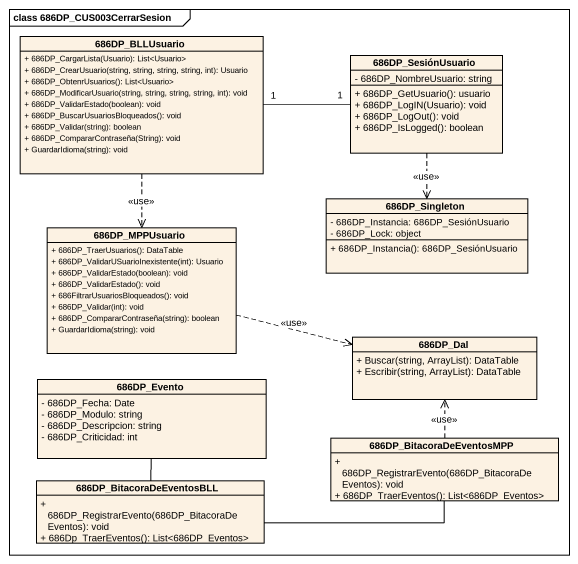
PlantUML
@startuml
mainframe class 686DP_CUS003CerrarSesion
hide circle
hide empty members
skinparam classAttributeIconSize 0
class "686DP_BLLUsuario" as c686DP_BLLUsuario {
  + 686DP_CargarLista(Usuario): List<Usuario>
  + 686DP_CrearUsuario(string, string, string, string, int): Usuario
  + 686DP_ObtenrUsuarios(): List<Usuario>
  + 686DP_ModificarUsuario(string, string, string, string, int): void
  + 686DP_ValidarEstado(boolean): void
  + 686DP_BuscarUsuariosBloqueados(): void
  + 686DP_Validar(string): boolean
  + 686DP_CompararContraseña(String): void
  + GuardarIdioma(string): void
}
class "686DP_SesiónUsuario" as c686DP_SesiónUsuario {
  - 686DP_NombreUsuario: string
  + 686DP_GetUsuario(): usuario
  + 686DP_LogIN(Usuario): void
  + 686DP_LogOut(): void
  + 686DP_IsLogged(): boolean
}
class "686DP_Singleton" as c686DP_Singleton {
  - 686DP_Instancia: 686DP_SesiónUsuario
  - 686DP_Lock: object
  + 686DP_Instancia(): 686DP_SesiónUsuario
}
class "686DP_MPPUsuario" as c686DP_MPPUsuario {
  + 686DP_TraerUsuarios(): DataTable
  + 686DP_ValidarUSuarioInexistente(int): Usuario
  + 686DP_ValidarEstado(boolean): void
  + 686DP_ValidarEstado(): void
  + 686FiltrarUsuariosBloqueados(): void
  + 686DP_Validar(int): void
  + 686DP_CompararContraseña(string): boolean
  + GuardarIdioma(string): void
}
class "686DP_Dal" as c686DP_Dal {
  + Buscar(string, ArrayList): DataTable
  + Escribir(string, ArrayList): DataTable
}
class "686DP_Evento" as c686DP_Evento {
  - 686DP_Fecha: Date
  - 686DP_Modulo: string
  - 686DP_Descripcion: string
  - 686DP_Criticidad: int
}
class "686DP_BitacoraDeEventosMPP" as c686DP_BitacoraDeEventosMPP {
  + 686DP_RegistrarEvento(686DP_BitacoraDeEventos): void
  + 686DP_TraerEventos(): List<686DP_Eventos>
}
class "686DP_BitacoraDeEventosBLL" as c686DP_BitacoraDeEventosBLL {
  + 686DP_RegistrarEvento(686DP_BitacoraDeEventos): void
  + 686Dp_TraerEventos(): List<686DP_Eventos>
}
c686DP_BLLUsuario "1" -right- "1" c686DP_SesiónUsuario
c686DP_BLLUsuario ..> c686DP_MPPUsuario : <<use>>
c686DP_SesiónUsuario ..> c686DP_Singleton : <<use>>
c686DP_MPPUsuario .right.> c686DP_Dal : <<use>>
c686DP_Evento -- c686DP_BitacoraDeEventosBLL
c686DP_BitacoraDeEventosMPP .up.> c686DP_Dal : <<use>>
c686DP_BitacoraDeEventosBLL -right- c686DP_BitacoraDeEventosMPP
@enduml
